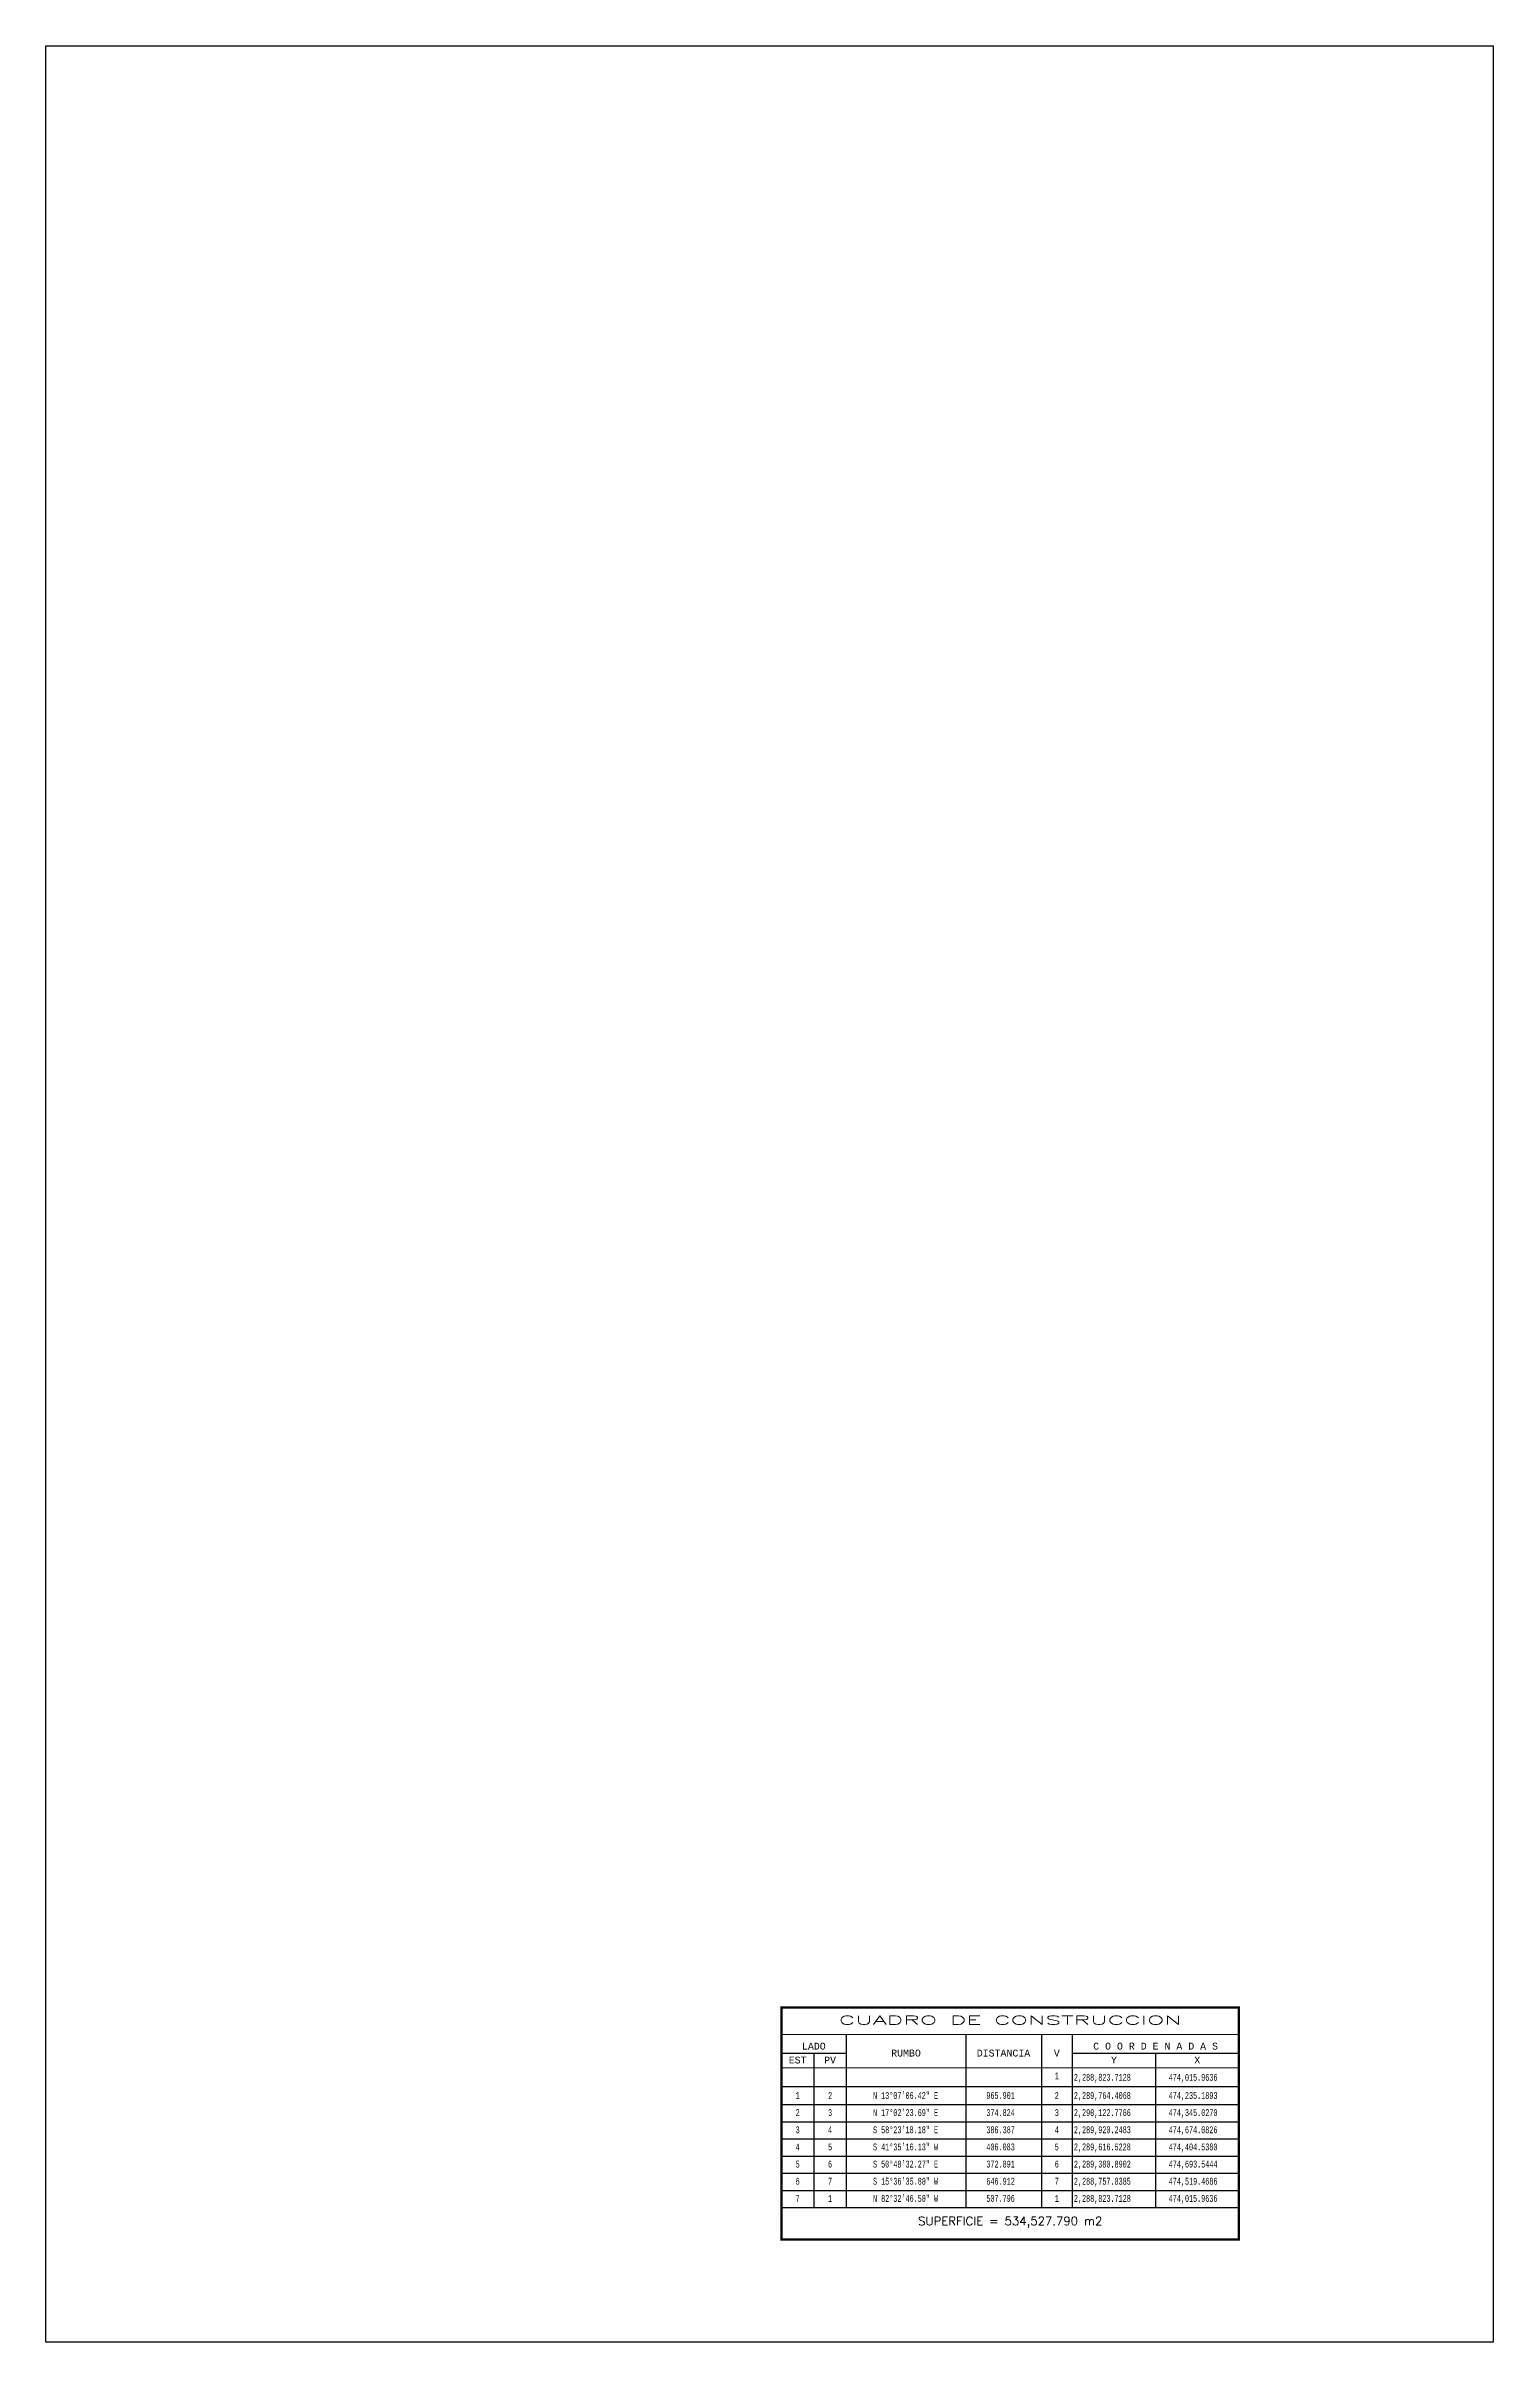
# Model space of a CAD drawing. Header units: millimetres. Extents: x 474016 to 477875, y 2288607 to 2292200.
# Drawn here: x 475977 to 477875, y 2288607 to 2291618 of the extents above; entities that cross this region are included whole.
import ezdxf
from ezdxf.enums import TextEntityAlignment as Align

# ---------------------------------------------------------------- set-up
doc = ezdxf.new("R2010")
doc.units = ezdxf.units.MM
doc.header["$LTSCALE"] = 50
for name, color, linetype in [('CVL_CUADCON', 1, 'Continuous'), ('CVL_CUADCON_LIN', 8, 'Continuous'), ('CVL_CUADCON_TX', 7, 'Continuous')]:
    doc.layers.add(name, color=color, linetype=linetype)
doc.layers.add('CVL_CUADCON_TIT', color=8, linetype='Continuous', lineweight=18)
doc.styles.add('HUECA1', font='HUECA1.shx')
doc.styles.add('MONOTXT4', font='MONOTXT4.shx', dxfattribs={"width": 0.55})

msp = doc.modelspace()

# ---------------------------------------------------------------- linework, layer by layer
at = {"color": 3}
msp.add_lwpolyline([(475977.1, 2291618.1), (477874.5, 2291618.1), (477874.5, 2288606.6), (475977.1, 2288606.6)], close=True, dxfattribs=at)
at = {"layer": 'CVL_CUADCON', "color": 1, "linetype": 'Continuous', "const_width": 3, "flags": 128}
msp.add_lwpolyline([(476941.5, 2289045.5), (477541.3, 2289045.5), (477541.3, 2288741.2), (476941.5, 2288741.2)], close=True, dxfattribs=at)
at = {"layer": 'CVL_CUADCON', "color": 1, "linetype": 'Continuous', "const_width": 1.12, "flags": 128}
for points in [[(476941.5, 2289009.9), (477541.3, 2289009.9)], [(476941.5, 2288966.2), (477541.3, 2288966.2)], [(476941.5, 2288783), (477541.3, 2288783)]]:
    msp.add_lwpolyline(points, dxfattribs=at)
at = {"layer": 'CVL_CUADCON_LIN', "color": 8, "linetype": 'Continuous'}
for p, q in [((477026.5, 2289009.9), (477026.5, 2288783)), ((477183, 2289009.9), (477183, 2288783)), ((477282.3, 2289009.9), (477282.3, 2288783)), ((477322.7, 2289009.9), (477322.7, 2288783)), ((476941.5, 2288985.7), (477026.5, 2288985.7)), ((476983.9, 2288985.7), (476983.9, 2288783)), ((477322.7, 2288985.7), (477541.3, 2288985.7)), ((477432, 2288985.7), (477432, 2288783)), ((476941.5, 2288941.8), (477541.3, 2288941.8)), ((476941.5, 2288918), (477541.3, 2288918)), ((476941.5, 2288895.5), (477541.3, 2288895.5)), ((476941.5, 2288873), (477541.3, 2288873)), ((476941.5, 2288850.5), (477541.3, 2288850.5)), ((476941.5, 2288828), (477541.3, 2288828)), ((476941.5, 2288805.5), (477541.3, 2288805.5)), ((476941.5, 2288783), (477541.3, 2288783))]:
    msp.add_line(p, q, dxfattribs=at)

# ---------------------------------------------------------------- texts
at = {"layer": 'CVL_CUADCON_TIT', "color": 1, "style": 'HUECA1', "width": 1.758658}
msp.add_text('CUADRO DE CONSTRUCCION', height=11.25, dxfattribs=at).set_placement((477016.5, 2289023.2), (477466.3, 2289023.2), align=Align.FIT)
at = {"layer": 'CVL_CUADCON_TIT', "color": 1, "style": 'MONOTXT4'}
for s, p in [('LADO', (476983.9, 2288990.2)), ('C O O R D E N A D A S', (477432, 2288990.2)), ('EST', (476962.7, 2288972)), ('PV', (477005.2, 2288972)), ('Y', (477377.4, 2288972)), ('X', (477486.7, 2288972))]:
    msp.add_text(s, height=9, dxfattribs=at).set_placement(p, align=Align.CENTER)
at = {"layer": 'CVL_CUADCON_TIT', "color": 1}
for s, height, style, p in [('RUMBO', 9, 'MONOTXT4', (477104.8, 2288985.6)), ('DISTANCIA', 9, 'MONOTXT4', (477232.6, 2288985.6)), ('V', 9, 'MONOTXT4', (477302.5, 2288985.6)), ('SUPERFICIE = 534,527.790 m2', 11.25, 'HUECA1', (477241.4, 2288763.7))]:
    msp.add_text(s, height=height, dxfattribs=dict(at, style=style)).set_placement(p, align=Align.MIDDLE)
at = {"layer": 'CVL_CUADCON_TX', "lineweight": 13, "style": 'MONOTXT4', "width": 0.65}
for s, p in [('1', (476962.7, 2288925.5)), ('2', (477005.2, 2288925.5)), ('1', (477302.5, 2288951.2)), ('2', (477302.5, 2288925.5)), ('2', (476962.7, 2288903)), ('3', (477005.2, 2288903)), ('3', (477302.5, 2288903)), ('3', (476962.7, 2288880.5)), ('4', (477005.2, 2288880.5)), ('4', (477302.5, 2288880.5)), ('4', (476962.7, 2288858)), ('5', (476962.7, 2288835.5)), ('5', (477005.2, 2288858)), ('6', (477005.2, 2288835.5)), ('5', (477302.5, 2288858)), ('6', (477302.5, 2288835.5)), ('6', (476962.7, 2288813)), ('7', (477005.2, 2288813)), ('7', (477302.5, 2288813)), ('7', (476962.7, 2288790.5)), ('1', (477005.2, 2288790.5)), ('1', (477302.5, 2288790.5))]:
    msp.add_text(s, height=9, dxfattribs=at).set_placement(p, align=Align.CENTER)
for s, p in [('N 13%%d07\'06.42" E', (477061.5, 2288925.5)), ('965.901', (477210.1, 2288925.5)), ('2,288,823.7128', (477324.9, 2288949.3)), ('2,289,764.4068', (477324.9, 2288925.5)), ('474,015.9636', (477449.2, 2288949.3)), ('474,235.1893', (477449.2, 2288925.5)), ('N 17%%d02\'23.69" E', (477061.5, 2288903)), ('374.824', (477210.1, 2288903)), ('2,290,122.7766', (477324.9, 2288903)), ('474,345.0270', (477449.2, 2288903)), ('S 58%%d23\'18.18" E', (477061.5, 2288880.5)), ('386.387', (477210.1, 2288880.5)), ('2,289,920.2483', (477324.9, 2288880.5)), ('474,674.0826', (477449.2, 2288880.5)), ('S 41%%d35\'16.13" W', (477061.5, 2288858)), ('S 50%%d48\'32.27" E', (477061.5, 2288835.5)), ('406.083', (477210.1, 2288858)), ('372.891', (477210.1, 2288835.5)), ('2,289,616.5228', (477324.9, 2288858)), ('2,289,380.8902', (477324.9, 2288835.5)), ('474,404.5380', (477449.2, 2288858)), ('474,693.5444', (477449.2, 2288835.5)), ('S 15%%d36\'35.80" W', (477061.5, 2288813)), ('646.912', (477210.1, 2288813)), ('2,288,757.8385', (477324.9, 2288813)), ('474,519.4686', (477449.2, 2288813)), ('N 82%%d32\'46.50" W', (477061.5, 2288790.5)), ('507.796', (477210.1, 2288790.5)), ('2,288,823.7128', (477324.9, 2288790.5)), ('474,015.9636', (477449.2, 2288790.5))]:
    msp.add_text(s, height=9, dxfattribs=at).set_placement(p)

doc.saveas('drawing.dxf')
